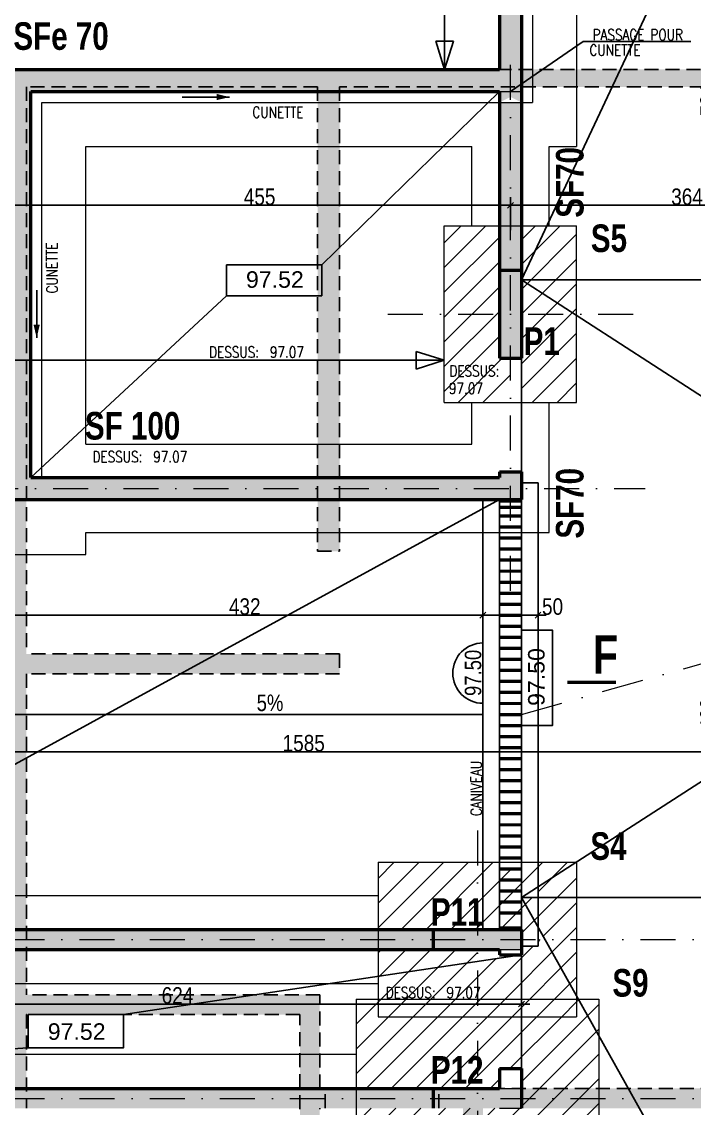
# Model space of a CAD drawing. Header units: centimetres. Extents: x -4990 to 114398, y -61489 to -12305.
# Drawn here: x 40497 to 41107, y -18859 to -17874 of the extents above; entities that cross this region are included whole.
import ezdxf
from ezdxf.enums import TextEntityAlignment as Align

# ---------------------------------------------------------------- set-up
doc = ezdxf.new("R2010")
doc.units = ezdxf.units.CM
doc.header["$LTSCALE"] = 0.5
for name, pattern in [('CACHEX2', [19.05, 12.7, -6.35]), ('TIRETPT2', [12.7, 6.35, -3.175, 0, -3.175]), ('TIRETPTX2', [50.8, 25.4, -12.7, 0, -12.7])]:
    doc.linetypes.add(name, pattern=pattern)
doc.layers.get('DEFPOINTS').update_dxf_attribs({"linetype": 'CONTINUOUS'})
for name, color, linetype in [('01_cote_gen', 4, 'CONTINUOUS'), ('01_linteaux', 2, 'CONTINUOUS'), ('01_murs_sup', 2, 'CACHEX2'), ('01_poch_murs', 253, 'CONTINUOUS'), ('01_poch_poteaux', 250, 'CONTINUOUS'), ('01_poch_Semelles', 253, 'CONTINUOUS'), ('01_texte', 230, 'CONTINUOUS'), ('0DESSIN8', 8, 'CONTINUOUS'), ('AA_COTES', 2, 'CONTINUOUS')]:
    doc.layers.add(name, color=color, linetype=linetype)
for name, color, linetype, lineweight in [('01_murs_coup', 5, 'CONTINUOUS', 60), ('01_poch_pot', 250, 'CONTINUOUS', 0), ('01_Reseaux', 5, 'TIRETPTX2', 18), ('01_sem', 42, 'CONTINUOUS', 15), ('01_tram_axes', 2, 'TIRETPTX2', 9)]:
    doc.layers.add(name, color=color, linetype=linetype, lineweight=lineweight)
doc.styles.add('ARIAL', font='arial.ttf')
doc.styles.add('impact', font='impact.ttf')
doc.styles.add('MATTE_TXT', font='arial.ttf')
doc.styles.add('SIMPLEX1', font='SIMPLEX.shx', dxfattribs={"width": 0.8, "height": 10})
doc.styles.add('STYLE2', font='ARIALN.TTF')
doc.dimstyles.new('JB50', dxfattribs={"dimscale": 0.1, "dimtxt": 150, "dimasz": 15, "dimexe": 0.1, "dimexo": 0.1, "dimgap": 0.09, "dimtad": 1, "dimdec": 1, "dimdsep": 46, "dimtxsty": 'STYLE2', "dimblk1": 'BOND_G', "dimblk2": 'BOND_D', "dimsah": 1, "dimcen": 1.5, "dimdle": 0.01, "dimse1": 1, "dimse2": 1, "dimclrd": 4, "dimclre": 2, "dimclrt": 6, "dimazin": 2, "dimtfac": 2.333333, "dimtdec": 1, "dimtix": 1, "dimtmove": 2, "dimatfit": 3, "dimldrblk": 'BOND_G', "dimfxl": 1, "dimtolj": 1, "dimtzin": 0, "dimarcsym": 0})

# ---------------------------------------------------------------- blocks, each defined once
blk = doc.blocks.new('BOND_G')
at = {"layer": 'AA_COTES', "color": 0}
for p, q in [((0, -5), (0, 15)), ((5, 0), (-5, 0)), ((1.77, 1.77), (-1.77, -1.77))]:
    blk.add_line(p, q, dxfattribs=at)
blk = doc.blocks.new('BOND_D')
at = {"layer": 'AA_COTES', "color": 0}
for p, q in [((5, 0), (-5, 0)), ((-1.77, -1.77), (1.77, 1.77)), ((0, 5), (0, -15))]:
    blk.add_line(p, q, dxfattribs=at)
blk = doc.blocks.new('*D73')
at = {"layer": '01_linteaux', "color": 4, "lineweight": -2, "transparency": 16777216}
blk.add_line((40485.13, -18412.37), (40914.13, -18412.37), dxfattribs=at)
at = {"layer": 'DEFPOINTS', "color": 0, "transparency": 16777216}
for p in [(40915.63, -18412.37), (40483.63, -18417.11), (40915.63, -18417.11)]:
    blk.add_point(p, dxfattribs=at)
at = {"layer": '01_linteaux', "color": 4, "lineweight": -2, "transparency": 16777216, "xscale": 1.5, "yscale": 1.5, "zscale": 1.5, "rotation": 180}
blk.add_blockref('BOND_G', (40483.63, -18412.37), dxfattribs=at)
at = {"layer": '01_linteaux', "color": 4, "lineweight": -2, "transparency": 16777216, "xscale": 1.5, "yscale": 1.5, "zscale": 1.5}
blk.add_blockref('BOND_D', (40915.63, -18412.37), dxfattribs=at)
at = {"layer": '01_linteaux', "color": 6, "transparency": 16777216, "insert": (40699.63, -18404.7), "char_height": 15, "attachment_point": 5, "style": 'STYLE2'}
blk.add_mtext('\\A1;432', dxfattribs=at)
blk = doc.blocks.new('*D87')
at = {"layer": '01_cote_gen', "color": 4, "lineweight": -2, "transparency": 16777216}
blk.add_line((40487.13, -17475.15), (40929.13, -17475.15), dxfattribs=at)
at = {"layer": 'DEFPOINTS', "color": 0, "transparency": 16777216}
for p in [(40930.63, -17475.15), (40930.63, -17497.65), (40485.63, -17917.48)]:
    blk.add_point(p, dxfattribs=at)
at = {"layer": '01_cote_gen', "color": 4, "lineweight": -2, "transparency": 16777216, "xscale": 1.5, "yscale": 1.5, "zscale": 1.5, "rotation": 180}
blk.add_blockref('BOND_G', (40485.63, -17475.15), dxfattribs=at)
at = {"layer": '01_cote_gen', "color": 4, "lineweight": -2, "transparency": 16777216, "xscale": 1.5, "yscale": 1.5, "zscale": 1.5}
blk.add_blockref('BOND_D', (40930.63, -17475.15), dxfattribs=at)
at = {"layer": '01_cote_gen', "color": 6, "transparency": 16777216, "insert": (40708.13, -17467.52), "char_height": 15, "attachment_point": 5, "style": 'STYLE2'}
blk.add_mtext('\\A1;445', dxfattribs=at)
blk = doc.blocks.new('*D95')
at = {"layer": '01_cote_gen', "color": 4, "lineweight": -2, "transparency": 16777216}
blk.add_line((39962.13, -18536.22), (41544.13, -18536.22), dxfattribs=at)
at = {"layer": 'DEFPOINTS', "color": 0, "transparency": 16777216}
for p in [(41545.63, -18536.22), (39960.63, -18597.35), (41545.63, -18617.31)]:
    blk.add_point(p, dxfattribs=at)
at = {"layer": '01_cote_gen', "color": 4, "lineweight": -2, "transparency": 16777216, "xscale": 1.5, "yscale": 1.5, "zscale": 1.5, "rotation": 180}
blk.add_blockref('BOND_G', (39960.63, -18536.22), dxfattribs=at)
at = {"layer": '01_cote_gen', "color": 4, "lineweight": -2, "transparency": 16777216, "xscale": 1.5, "yscale": 1.5, "zscale": 1.5}
blk.add_blockref('BOND_D', (41545.63, -18536.22), dxfattribs=at)
at = {"layer": '01_cote_gen', "color": 6, "transparency": 16777216, "insert": (40753.13, -18528.55), "char_height": 15, "attachment_point": 5, "style": 'STYLE2'}
blk.add_mtext('\\A1;1585', dxfattribs=at)
blk = doc.blocks.new('*D117')
at = {"layer": '01_cote_gen', "color": 4, "lineweight": -2, "transparency": 16777216}
blk.add_line((40487.13, -18040.77), (40939.13, -18040.77), dxfattribs=at)
at = {"layer": 'DEFPOINTS', "color": 0, "transparency": 16777216}
for p in [(40485.63, -18022.24), (40940.63, -18040.77), (40940.63, -18040.77)]:
    blk.add_point(p, dxfattribs=at)
at = {"layer": '01_cote_gen', "color": 4, "lineweight": -2, "transparency": 16777216, "xscale": 1.5, "yscale": 1.5, "zscale": 1.5, "rotation": 180}
blk.add_blockref('BOND_G', (40485.63, -18040.77), dxfattribs=at)
at = {"layer": '01_cote_gen', "color": 4, "lineweight": -2, "transparency": 16777216, "xscale": 1.5, "yscale": 1.5, "zscale": 1.5}
blk.add_blockref('BOND_D', (40940.63, -18040.77), dxfattribs=at)
at = {"layer": '01_cote_gen', "color": 6, "transparency": 16777216, "insert": (40713.13, -18033.13), "char_height": 15, "attachment_point": 5, "style": 'STYLE2'}
blk.add_mtext('\\A1;455', dxfattribs=at)
blk = doc.blocks.new('*D118')
at = {"layer": '01_cote_gen', "color": 4, "lineweight": -2, "transparency": 16777216}
blk.add_line((40942.13, -18040.77), (41303.13, -18040.77), dxfattribs=at)
at = {"layer": 'DEFPOINTS', "color": 0, "transparency": 16777216}
for p in [(41304.63, -18040.77), (40940.63, -18063.27), (41304.63, -18063.27)]:
    blk.add_point(p, dxfattribs=at)
at = {"layer": '01_cote_gen', "color": 4, "lineweight": -2, "transparency": 16777216, "xscale": 1.5, "yscale": 1.5, "zscale": 1.5, "rotation": 180}
blk.add_blockref('BOND_G', (40940.63, -18040.77), dxfattribs=at)
at = {"layer": '01_cote_gen', "color": 4, "lineweight": -2, "transparency": 16777216, "xscale": 1.5, "yscale": 1.5, "zscale": 1.5}
blk.add_blockref('BOND_D', (41304.63, -18040.77), dxfattribs=at)
at = {"layer": '01_cote_gen', "color": 6, "transparency": 16777216, "insert": (41100.75, -18033.1), "char_height": 15, "attachment_point": 5, "style": 'STYLE2'}
blk.add_mtext('\\A1;364', dxfattribs=at)
blk = doc.blocks.new('*D182')
at = {"layer": '01_cote_gen', "color": 4, "lineweight": -2, "transparency": 16777216}
blk.add_line((40395.35, -17915.98), (40395.35, -17594.98), dxfattribs=at)
at = {"layer": 'DEFPOINTS', "color": 0, "transparency": 16777216}
for p in [(40395.35, -17593.48), (40841.47, -17593.48), (40622.78, -17917.48)]:
    blk.add_point(p, dxfattribs=at)
at = {"layer": '01_cote_gen', "color": 4, "lineweight": -2, "transparency": 16777216, "xscale": 1.5, "yscale": 1.5, "zscale": 1.5}
for name, p, rotation in [('BOND_D', (40395.35, -17593.48), 90), ('BOND_G', (40395.35, -17917.48), 270)]:
    blk.add_blockref(name, p, dxfattribs=dict(at, rotation=rotation))
at = {"layer": '01_cote_gen', "color": 6, "transparency": 16777216, "insert": (40387.68, -17755.48), "char_height": 15, "attachment_point": 5, "rotation": 90, "style": 'STYLE2'}
blk.add_mtext('\\A1;324', dxfattribs=at)
blk = doc.blocks.new('*D185')
at = {"layer": '01_cote_gen', "color": 4, "lineweight": -2, "transparency": 16777216}
blk.add_line((40949.13, -18764.96), (40328.13, -18764.96), dxfattribs=at)
at = {"layer": 'DEFPOINTS', "color": 0, "transparency": 16777216}
for p in [(40326.63, -18732.96), (40950.63, -18739.05), (40326.63, -18764.96)]:
    blk.add_point(p, dxfattribs=at)
at = {"layer": '01_cote_gen', "color": 4, "lineweight": -2, "transparency": 16777216, "xscale": 1.5, "yscale": 1.5, "zscale": 1.5, "rotation": 180}
blk.add_blockref('BOND_D', (40326.63, -18764.96), dxfattribs=at)
at = {"layer": '01_cote_gen', "color": 4, "lineweight": -2, "transparency": 16777216, "xscale": 1.5, "yscale": 1.5, "zscale": 1.5}
blk.add_blockref('BOND_G', (40950.63, -18764.96), dxfattribs=at)
at = {"layer": '01_cote_gen', "color": 6, "transparency": 16777216, "insert": (40638.63, -18757.29), "char_height": 15, "attachment_point": 5, "style": 'STYLE2'}
blk.add_mtext('\\A1;624', dxfattribs=at)
blk = doc.blocks.new('*D196')
at = {"layer": '01_cote_gen', "color": 4, "lineweight": -2, "transparency": 16777216}
blk.add_line((41128, -18704.98), (41128, -18298.98), dxfattribs=at)
at = {"layer": 'DEFPOINTS', "color": 0, "transparency": 16777216}
for p in [(41062.94, -18297.48), (41128, -18297.48), (41186.35, -18706.48)]:
    blk.add_point(p, dxfattribs=at)
at = {"layer": '01_cote_gen', "color": 4, "lineweight": -2, "transparency": 16777216, "xscale": 1.5, "yscale": 1.5, "zscale": 1.5}
for name, p, rotation in [('BOND_D', (41128, -18297.48), 90), ('BOND_G', (41128, -18706.48), 270)]:
    blk.add_blockref(name, p, dxfattribs=dict(at, rotation=rotation))
at = {"layer": '01_cote_gen', "color": 6, "transparency": 16777216, "insert": (41120.33, -18501.98), "char_height": 15, "attachment_point": 5, "rotation": 90, "style": 'STYLE2'}
blk.add_mtext('\\A1;409', dxfattribs=at)
blk = doc.blocks.new('*D197')
at = {"layer": '01_cote_gen', "color": 4, "lineweight": -2, "transparency": 16777216}
blk.add_line((41128, -18295.98), (41128, -17594.98), dxfattribs=at)
at = {"layer": 'DEFPOINTS', "color": 0, "transparency": 16777216}
for p in [(41101.51, -17593.48), (41128, -17593.48), (41062.94, -18297.48)]:
    blk.add_point(p, dxfattribs=at)
at = {"layer": '01_cote_gen', "color": 4, "lineweight": -2, "transparency": 16777216, "xscale": 1.5, "yscale": 1.5, "zscale": 1.5}
for name, p, rotation in [('BOND_D', (41128, -17593.48), 90), ('BOND_G', (41128, -18297.48), 270)]:
    blk.add_blockref(name, p, dxfattribs=dict(at, rotation=rotation))
at = {"layer": '01_cote_gen', "color": 6, "transparency": 16777216, "insert": (41120.33, -17945.48), "char_height": 15, "attachment_point": 5, "rotation": 90, "style": 'STYLE2'}
blk.add_mtext('\\A1;704', dxfattribs=at)
blk = doc.blocks.new('*D419')
at = {"layer": '01_poch_murs', "color": 4, "lineweight": -2, "transparency": 16777216}
blk.add_line((40964.13, -18412.37), (40917.13, -18412.37), dxfattribs=at)
at = {"layer": 'DEFPOINTS', "color": 0, "transparency": 16777216}
for p in [(40915.63, -18404.87), (40915.63, -18412.37), (40965.63, -18413.18)]:
    blk.add_point(p, dxfattribs=at)
at = {"layer": '01_poch_murs', "color": 4, "lineweight": -2, "transparency": 16777216, "xscale": 1.5, "yscale": 1.5, "zscale": 1.5, "rotation": 180}
blk.add_blockref('BOND_D', (40915.63, -18412.37), dxfattribs=at)
at = {"layer": '01_poch_murs', "color": 4, "lineweight": -2, "transparency": 16777216, "xscale": 1.5, "yscale": 1.5, "zscale": 1.5}
blk.add_blockref('BOND_G', (40965.63, -18412.37), dxfattribs=at)
at = {"layer": '01_poch_murs', "color": 6, "transparency": 16777216, "insert": (40978.8, -18404.7), "char_height": 15, "attachment_point": 5, "style": 'STYLE2'}
blk.add_mtext('\\A1;50', dxfattribs=at)

msp = doc.modelspace()

# ---------------------------------------------------------------- hatches: boundary and pattern name
at = {"layer": '01_murs_sup'}
h = msp.add_hatch(dxfattribs=at)
h.set_pattern_fill('DASH', color=256, scale=2.5, angle=135)
h.set_pattern_definition([(135, (25186.803, -57921.042), (-11.2253202, 2e-15), [7.9375, -7.9375])])
h.paths.add_polyline_path([(41233.633, -19703.484), (41233.633, -19683.484), (41215.633, -19683.484), (41215.633, -19703.484), (41113.633, -19703.484), (41113.633, -19721.484), (41308.633, -19721.484), (41308.633, -20561.484), (41014.633, -20561.484), (41014.633, -20537.484), (40998.633, -20537.484), (40998.633, -20577.484), (42150.633, -20577.484), (42150.633, -20282.484), (42134.633, -20282.484), (42134.633, -20561.484), (41328.633, -20561.484), (41328.633, -19703.484)])
h.paths.add_polyline_path([(41733.633, -20307.484), (41733.633, -20327.484), (41803.633, -20327.484), (41803.633, -20307.484)], flags=17)
h.paths.add_polyline_path([(41914.633, -19897.484), (41914.633, -19948.484), (41930.633, -19948.484), (41930.633, -19932.484), (41930.633, -19897.484)], flags=17)
h.paths.add_polyline_path([(42055.633, -19932.484), (42055.633, -19948.484), (42134.633, -19948.484), (42134.633, -20192.484), (42150.633, -20192.484), (42150.633, -19932.484)], flags=17)
h.paths.add_polyline_path([(41770.633, -19557.484), (41770.633, -19367.484), (41754.633, -19367.484), (41754.633, -19555.484), (40915.633, -19555.484), (40915.633, -19333.484), (40897.633, -19333.484), (40897.633, -19573.484), (41215.633, -19573.484), (41215.633, -19580.484), (41233.633, -19580.484), (41233.633, -19573.484), (41914.633, -19573.484), (41914.633, -19617.484), (41930.633, -19617.484), (41930.633, -19557.484)])
h.paths.add_polyline_path([(41590.633, -19211.484), (41590.633, -19197.484), (41574.633, -19197.484), (41574.633, -19227.484), (41754.633, -19227.484), (41754.633, -19277.484), (41770.633, -19277.484), (41770.633, -19211.484)])
h.paths.add_polyline_path([(40875.633, -18841.484), (40875.633, -18859.484), (40897.633, -18859.484), (40897.633, -19230.484), (40915.633, -19230.484), (40915.633, -18859.484), (41574.633, -18859.484), (41574.633, -18897.484), (41590.633, -18897.484), (41590.633, -18857.484), (41770.633, -18857.484), (41770.633, -18762.484), (41754.633, -18762.484), (41754.633, -18841.484)])
h.paths.add_polyline_path([(41754.633, -18477.484), (41754.633, -18637.484), (41770.633, -18637.484), (41770.633, -18477.484)])
h.paths.add_polyline_path([(41685.633, -18137.484), (41685.633, -18153.484), (41754.633, -18153.484), (41754.633, -18297.484), (41770.633, -18297.484), (41770.633, -18137.484)])
h.paths.add_polyline_path([(41344.633, -18057.484), (41344.633, -18153.484), (41505.633, -18153.484), (41505.633, -18137.484), (41360.633, -18137.484), (41360.633, -18057.484)])
h.paths.add_polyline_path([(41185.633, -18371.484), (41185.633, -18486.484), (41205.633, -18486.484), (41205.633, -18371.484)], flags=17)
h.paths.add_polyline_path([(40485.633, -17917.484), (40485.633, -18287.484), (39976.633, -18287.484), (39976.633, -18082.484), (39960.633, -18082.484), (39960.633, -18328.484), (39976.633, -18328.484), (39976.633, -18307.484), (40483.633, -18307.484), (40483.633, -18697.484), (39976.633, -18697.484), (39976.633, -18678.484), (39960.633, -18678.484), (39960.633, -18718.484), (39976.633, -18718.484), (39976.633, -18715.484), (40483.633, -18715.484), (40483.633, -18841.484), (39976.633, -18841.484), (39976.633, -18821.484), (39960.633, -18821.484), (39960.633, -19249.747), (39976.633, -19249.747), (39976.633, -19207.484), (40005.633, -19207.484), (40005.633, -19189.484), (39976.633, -19189.484), (39976.633, -18859.484), (40501.633, -18859.484), (40501.633, -18774.484), (40749.633, -18774.484), (40749.633, -18936.484), (40767.633, -18936.484), (40767.633, -18859.484), (40772.633, -18859.484), (40772.633, -18841.484), (40767.633, -18841.484), (40767.633, -18756.484), (40501.633, -18756.484), (40501.633, -18465.484), (40785.633, -18465.484), (40785.633, -18447.484), (40501.633, -18447.484), (40501.633, -17933.484), (40765.633, -17933.484), (40765.633, -18354.484), (40785.633, -18354.484), (40785.633, -17933.484), (41344.633, -17933.484), (41344.633, -17967.484), (41360.633, -17967.484), (41360.633, -17917.484)])
at = {"layer": '01_poch_murs'}
h = msp.add_hatch(color=256, dxfattribs=at)
h.dxf.hatch_style = 1
h.paths.add_polyline_path([(40428.633, -19154.484), (39978.633, -19154.484), (39978.633, -18859.484), (40870.633, -18859.484), (40870.633, -18841.484), (39978.633, -18841.484), (39978.633, -18715.484), (40870.633, -18715.484), (40870.633, -18697.484), (39978.633, -18697.484), (39978.633, -18307.484), (40950.633, -18307.484), (40950.633, -18282.485), (40930.633, -18282.484), (40930.633, -18287.484), (40505.633, -18287.484), (40505.633, -17937.484), (40930.633, -17937.484), (40930.633, -18099.484), (40950.633, -18099.484), (40950.633, -17603.484), (41295.633, -17603.484), (41295.633, -17918.484), (41313.633, -17918.484), (41313.633, -17603.484), (41313.633, -17583.484), (40930.633, -17583.484), (40930.633, -17917.484), (40485.633, -17917.484), (40485.633, -18287.484), (39978.633, -18287.484), (39978.633, -18082.484), (39960.633, -18082.484), (39960.633, -20297.466), (40307.633, -20297.484), (40307.633, -20579.484), (42636.633, -20579.484), (42636.633, -20559.484), (42616.632, -20559.484), (42036.633, -20559.484), (40327.633, -20559.484), (40327.633, -20277.485), (39978.633, -20277.467), (39978.633, -19396.747), (39985.633, -19396.747), (39985.633, -19242.747), (39978.633, -19242.747), (39978.633, -19172.484), (40428.633, -19172.484)])
at = {"layer": '01_poch_pot'}
h = msp.add_hatch(color=256, dxfattribs=at)
h.dxf.hatch_style = 1
h.paths.add_polyline_path([(40940.633, -18099.484), (40930.633, -18099.484), (40930.633, -18179.484), (40940.633, -18179.484)])
h.paths.add_polyline_path([(40950.633, -18099.484), (40940.633, -18099.484), (40940.633, -18179.484), (40950.633, -18179.484)])
h = msp.add_hatch(color=256, dxfattribs=at)
h.dxf.hatch_style = 1
h.paths.add_polyline_path([(40940.636, -18697.484), (40870.633, -18697.484), (40870.633, -18706.484), (40940.636, -18706.484)])
h.paths.add_polyline_path([(40940.636, -18706.484), (40870.633, -18706.484), (40870.633, -18715.484), (40930.633, -18715.484), (40940.636, -18715.484)])
h.paths.add_polyline_path([(40950.633, -18697.484), (40940.636, -18697.484), (40940.636, -18706.484), (40950.633, -18706.484)])
h.paths.add_polyline_path([(40950.633, -18706.484), (40940.636, -18706.484), (40940.636, -18715.484), (40950.633, -18715.484)])
h = msp.add_hatch(color=256, dxfattribs=at)
h.dxf.hatch_style = 1
h.paths.add_polyline_path([(40940.636, -18841.484), (40870.633, -18841.484), (40870.633, -18850.484), (40940.636, -18850.484)])
h.paths.add_polyline_path([(40940.636, -18850.484), (40870.633, -18850.484), (40870.633, -18859.484), (40930.633, -18859.484), (40940.636, -18859.484)])
h.paths.add_polyline_path([(40950.633, -18841.484), (40940.636, -18841.484), (40940.636, -18850.484), (40950.633, -18850.484)])
h.paths.add_polyline_path([(40950.633, -18850.484), (40940.636, -18850.484), (40940.636, -18859.484), (40950.633, -18859.484)])
at = {"layer": '01_poch_Semelles', "linetype": 'CACHEX2', "ltscale": 2}
h = msp.add_hatch(dxfattribs=at)
h.set_pattern_fill('ANSI31', color=256, scale=5)
h.paths.add_polyline_path([(40930.633, -18059.484), (40880.633, -18059.484), (40880.633, -18139.484), (40930.633, -18139.484)])
h.paths.add_polyline_path([(40973.618, -18059.484), (40950.633, -18059.484), (40950.633, -18108.484)])
h.paths.add_polyline_path([(41000.633, -18059.484), (40973.618, -18059.484), (40950.633, -18108.484), (41000.633, -18108.484)])
h.paths.add_polyline_path([(41000.633, -18108.484), (40950.633, -18108.484), (40998.622, -18139.484), (41000.633, -18139.484)])
h.paths.add_polyline_path([(40950.633, -18108.484), (40950.633, -18139.484), (40998.622, -18139.484)], flags=17)
h.paths.add_polyline_path([(41000.633, -18140.783), (40998.622, -18139.484), (40950.633, -18139.484), (40950.633, -18179.484), (40950.635, -18219.484), (41000.633, -18219.484)])
h.paths.add_polyline_path([(40930.633, -18139.484), (40880.633, -18139.484), (40880.633, -18219.484), (40925.531, -18219.484, -0.1998576), (40940.633, -18204.867), (40940.633, -18179.484), (40930.633, -18179.484)])
h.paths.add_polyline_path([(40948.789, -18183.444), (40989.207, -18183.444), (40989.207, -18145.944), (40948.789, -18145.944)], flags=9)
h.paths.add_polyline_path([(40881.764, -18213.898), (40918.764, -18213.898), (40918.764, -18198.898), (40881.764, -18198.898)], flags=24)
h.paths.add_polyline_path([(40881.763, -18198.101), (40934.001, -18198.101), (40934.001, -18183.101), (40881.763, -18183.101)], flags=24)
h = msp.add_hatch(dxfattribs=at)
h.set_pattern_fill('ANSI31', color=256, scale=5)
h.paths.add_polyline_path([(40910.633, -18636.484), (40820.633, -18636.484), (40820.633, -18697.484), (40910.633, -18697.484)])
h.paths.add_polyline_path([(40915.633, -18636.484), (40910.633, -18636.484), (40910.633, -18697.484), (40915.633, -18697.484)])
h.paths.add_polyline_path([(40930.633, -18636.484), (40915.633, -18636.484), (40915.633, -18697.484), (40930.633, -18697.484)])
h.paths.add_polyline_path([(40950.633, -18642.484), (40930.633, -18642.484), (40930.633, -18652.484), (40950.633, -18652.484)])
h.paths.add_polyline_path([(40950.633, -18652.484), (40930.633, -18652.484), (40930.633, -18662.484), (40950.633, -18662.484)])
h.paths.add_polyline_path([(40950.633, -18662.484), (40930.633, -18662.484), (40930.633, -18672.484), (40950.633, -18672.484)])
h.paths.add_polyline_path([(40950.633, -18672.484), (40930.633, -18672.484), (40930.633, -18682.484), (40950.633, -18682.484)])
h.paths.add_polyline_path([(40950.633, -18682.484), (40930.633, -18682.484), (40930.633, -18695.984), (40950.633, -18695.984)])
h.paths.add_polyline_path([(40965.633, -18668.489), (40950.633, -18668.489), (40965.633, -18695.246)])
h.paths.add_polyline_path([(40950.633, -18668.489), (40950.633, -18672.484), (40950.633, -18682.484), (40950.633, -18695.984), (40950.633, -18697.484), (40950.633, -18706.484), (40965.633, -18706.484), (40965.633, -18695.246)])
h.paths.add_polyline_path([(40965.633, -18636.484), (40950.633, -18636.484), (40950.633, -18668.489), (40965.633, -18658.8)])
h.paths.add_polyline_path([(41000.178, -18636.484), (40965.633, -18636.484), (40965.633, -18658.8)], flags=17)
h.paths.add_polyline_path([(41000.633, -18636.484), (41000.178, -18636.484), (40965.633, -18658.8), (40965.633, -18668.489), (41000.633, -18668.489)])
h.paths.add_polyline_path([(41000.633, -18668.489), (40965.633, -18668.489), (40965.633, -18695.246), (40971.933, -18706.484), (41000.633, -18706.484)])
h.paths.add_polyline_path([(41000.633, -18706.484), (40971.933, -18706.484), (41000.633, -18757.679)], flags=17)
h.paths.add_polyline_path([(40971.933, -18706.484), (40965.633, -18706.484), (40965.633, -18712.484), (40950.633, -18712.484), (40950.633, -18720.484), (40950.639, -18720.484), (40950.633, -18720.485), (40950.633, -18760.484), (41000.633, -18760.484), (41000.633, -18757.679)])
h.paths.add_polyline_path([(41000.633, -18760.484), (40950.633, -18760.484), (40950.633, -18776.484), (41000.633, -18776.484)])
h.paths.add_polyline_path([(40950.633, -18760.484), (40910.633, -18760.484), (40910.633, -18776.484), (40950.633, -18776.484)])
h.paths.add_polyline_path([(40950.633, -18720.485), (40910.633, -18726.473), (40910.633, -18760.484), (40950.633, -18760.484)])
h.paths.add_polyline_path([(40910.633, -18726.473), (40820.633, -18739.945), (40820.633, -18760.484), (40910.633, -18760.484)])
h.paths.add_polyline_path([(40910.633, -18715.484), (40820.633, -18715.484), (40820.633, -18739.945), (40910.633, -18726.473)])
h.paths.add_polyline_path([(40910.633, -18760.484), (40820.633, -18760.484), (40820.633, -18776.484), (40910.633, -18776.484)])
h.paths.add_polyline_path([(40866.052, -18701.095), (40918.515, -18701.095), (40918.515, -18663.595), (40866.052, -18663.595)], flags=9)
h.paths.add_polyline_path([(40879.515, -18761.82), (40916.515, -18761.82), (40916.515, -18746.82), (40879.515, -18746.82)], flags=9)
h.paths.add_polyline_path([(40823.992, -18761.82), (40876.23, -18761.82), (40876.23, -18746.82), (40823.992, -18746.82)], flags=9)
h = msp.add_hatch(dxfattribs=at)
h.set_pattern_fill('ANSI31', color=256, scale=5)
h.paths.add_polyline_path([(40910.633, -18776.484), (40820.633, -18776.484), (40820.633, -18760.484), (40800.633, -18760.484), (40800.633, -18841.484), (40910.633, -18841.484)])
h.paths.add_polyline_path([(41020.633, -18793.355), (41002.205, -18760.484), (41000.633, -18760.484), (41000.633, -18776.484), (40950.633, -18776.484), (40950.633, -18823.484), (40950.633, -18850.484), (41020.633, -18850.484)])
h.paths.add_polyline_path([(40950.633, -18776.484), (40910.633, -18776.484), (40910.633, -18841.484), (40930.633, -18841.484), (40930.633, -18823.484), (40950.633, -18823.484)])
h.paths.add_polyline_path([(41020.633, -18760.484), (41002.205, -18760.484), (41020.633, -18793.355)], flags=17)
h.paths.add_polyline_path([(41020.633, -18850.484), (40950.633, -18850.484), (40950.633, -18859.484), (40950.633, -18940.484), (41020.633, -18940.484)])
h.paths.add_polyline_path([(40950.633, -18859.484), (40910.633, -18871.031), (40910.633, -18940.484), (40950.633, -18940.484)])
h.paths.add_polyline_path([(40950.633, -18859.484), (40910.633, -18859.484), (40910.633, -18871.031)])
h.paths.add_polyline_path([(40910.633, -18859.484), (40800.633, -18859.484), (40800.633, -18902.784), (40910.633, -18871.031)])
h.paths.add_polyline_path([(40910.633, -18871.031), (40800.633, -18902.784), (40800.633, -18940.484), (40910.633, -18940.484)])
h.paths.add_polyline_path([(40864.017, -18844.374), (40920.549, -18844.374), (40920.549, -18806.156), (40864.017, -18806.156)], flags=9)
h.paths.add_polyline_path([(40860.34, -18939.14), (40897.34, -18939.14), (40897.34, -18924.14), (40860.34, -18924.14)], flags=24)
h.paths.add_polyline_path([(40804.817, -18939.14), (40857.055, -18939.14), (40857.055, -18924.14), (40804.817, -18924.14)], flags=24)

# ---------------------------------------------------------------- linework, layer by layer
at = {"layer": '01_linteaux'}
for p, q in [((40950.633, -18179.484), (40950.639, -18282.485)), ((40950.633, -18292.484), (40965.633, -18292.484)), ((40965.633, -18292.484), (40965.633, -18712.484)), ((40915.633, -18307.484), (40915.633, -18697.484)), ((40930.633, -18307.484), (40930.633, -18697.484)), ((40950.633, -18307.484), (40950.633, -18697.484)), ((40950.633, -18712.484), (40965.633, -18712.484))]:
    msp.add_line(p, q, dxfattribs=at)
at = {"layer": '01_murs_coup', "linetype": 'Continuous', "lineweight": 50}
for p, q in [((40930.633, -17583.484), (40930.633, -17917.484)), ((40950.633, -17603.484), (40950.633, -18179.484)), ((40485.633, -17917.484), (40930.633, -17917.484)), ((40505.633, -18287.484), (40505.633, -17937.484)), ((40505.633, -17937.484), (40930.633, -17937.484)), ((40930.633, -17937.484), (40930.633, -18179.484)), ((40930.633, -18179.484), (40950.633, -18179.484)), ((40930.633, -18282.484), (40930.633, -18287.484)), ((40930.633, -18282.484), (40950.639, -18282.485)), ((40950.633, -18282.485), (40950.633, -18307.484)), ((40505.633, -18287.484), (40930.633, -18287.484)), ((39978.633, -18307.484), (40950.633, -18307.484)), ((39978.633, -18697.484), (40950.633, -18697.484)), ((40950.633, -18697.484), (40950.633, -18720.484)), ((39978.633, -18715.484), (40930.633, -18715.484)), ((40930.633, -18715.484), (40930.633, -18720.484)), ((40930.633, -18720.484), (40950.639, -18720.484)), ((40930.633, -18823.484), (40930.633, -18841.484)), ((40930.633, -18823.484), (40950.633, -18823.484)), ((40950.633, -18823.484), (40950.633, -18859.484)), ((39978.633, -18841.484), (40930.633, -18841.484))]:
    msp.add_line(p, q, dxfattribs=at)
at = {"layer": '01_murs_sup', "ltscale": 2}
for p, q in [((41360.633, -17917.484), (40485.633, -17917.484)), ((40765.633, -17933.484), (40501.633, -17933.484)), ((40501.633, -17933.484), (40501.633, -18447.484)), ((40765.633, -17933.484), (40765.633, -18354.484)), ((41344.633, -17933.484), (40785.633, -17933.484)), ((40785.633, -17933.484), (40785.633, -18354.484)), ((40765.633, -18354.484), (40785.633, -18354.484)), ((40785.633, -18447.484), (40501.633, -18447.484)), ((40785.633, -18447.484), (40785.633, -18465.484)), ((40501.633, -18465.484), (40501.633, -18756.484)), ((40785.633, -18465.484), (40501.633, -18465.484)), ((40767.633, -18756.484), (40501.633, -18756.484)), ((40767.633, -18841.484), (40767.633, -18756.484)), ((40501.633, -18774.484), (40501.633, -18859.484)), ((40749.633, -18774.484), (40501.633, -18774.484)), ((40749.633, -18936.484), (40749.633, -18774.484)), ((40772.633, -18841.484), (40767.633, -18841.484)), ((40772.633, -18859.484), (40772.633, -18841.484)), ((41754.633, -18841.484), (40875.633, -18841.484)), ((40875.633, -18859.484), (40875.633, -18841.484)), ((40767.633, -18936.484), (40767.633, -18859.484))]:
    msp.add_line(p, q, dxfattribs=at)
at = {"layer": '01_poch_murs', "const_width": 3}
for points in [[(40930.633, -18308.984), (40950.633, -18308.984)], [(40930.633, -18314.484), (40950.633, -18314.484)], [(40930.633, -18322.484), (40950.633, -18322.484)], [(40930.633, -18332.484), (40950.633, -18332.484)], [(40930.633, -18342.484), (40950.633, -18342.484)], [(40930.633, -18352.484), (40950.633, -18352.484)], [(40930.633, -18362.484), (40950.633, -18362.484)], [(40930.633, -18372.484), (40950.633, -18372.484)], [(40930.633, -18382.484), (40950.633, -18382.484)], [(40930.633, -18392.484), (40950.633, -18392.484)], [(40930.633, -18402.484), (40950.633, -18402.484)], [(40930.633, -18412.484), (40950.633, -18412.484)], [(40930.633, -18422.484), (40950.633, -18422.484)], [(40930.633, -18432.484), (40950.633, -18432.484)], [(40930.633, -18442.484), (40950.633, -18442.484)], [(40930.633, -18452.484), (40950.633, -18452.484)], [(40930.633, -18462.484), (40950.633, -18462.484)], [(40930.633, -18472.484), (40950.633, -18472.484)], [(40930.633, -18482.484), (40950.633, -18482.484)], [(40930.633, -18492.484), (40950.633, -18492.484)], [(40930.633, -18502.484), (40950.633, -18502.484)], [(40930.633, -18512.484), (40950.633, -18512.484)], [(40930.633, -18522.484), (40950.633, -18522.484)], [(40930.633, -18532.484), (40950.633, -18532.484)], [(40930.633, -18542.484), (40950.633, -18542.484)], [(40930.633, -18552.484), (40950.633, -18552.484)], [(40930.633, -18562.484), (40950.633, -18562.484)], [(40930.633, -18572.484), (40950.633, -18572.484)], [(40930.633, -18582.484), (40950.633, -18582.484)], [(40930.633, -18592.484), (40950.633, -18592.484)], [(40930.633, -18602.484), (40950.633, -18602.484)], [(40930.633, -18612.484), (40950.633, -18612.484)], [(40930.633, -18622.484), (40950.633, -18622.484)], [(40930.633, -18632.484), (40950.633, -18632.484)], [(40930.633, -18642.484), (40950.633, -18642.484)], [(40930.633, -18652.484), (40950.633, -18652.484)], [(40930.633, -18662.484), (40950.633, -18662.484)], [(40930.633, -18672.484), (40950.633, -18672.484)], [(40930.633, -18682.484), (40950.633, -18682.484)], [(40930.633, -18695.984), (40950.633, -18695.984)]]:
    msp.add_lwpolyline(points, dxfattribs=at)
at = {"layer": '01_poch_pot'}
for p, q in [((40930.633, -18715.484), (40950.633, -18715.484)), ((40930.633, -18841.484), (40950.633, -18841.484)), ((40930.633, -18859.484), (40950.633, -18859.484))]:
    msp.add_line(p, q, dxfattribs=at)
at = {"layer": '01_poch_poteaux', "linetype": 'Continuous', "lineweight": 50}
for p, q in [((40930.633, -18099.484), (40950.633, -18099.484)), ((40870.633, -18697.484), (40870.633, -18715.484)), ((40870.633, -18841.484), (40870.633, -18859.484))]:
    msp.add_line(p, q, dxfattribs=at)
at = {"layer": '01_Reseaux', "ltscale": 3}
msp.add_line((40950.633, -18502.484), (41353.133, -18388.487), dxfattribs=at)
at = {"layer": '01_sem', "linetype": 'Continuous'}
for p, q in [((40960.633, -17613.484), (40960.633, -17947.484)), ((41000.633, -17618.484), (41000.633, -17987.484)), ((40930.633, -17937.484), (40950.633, -17937.484)), ((40515.633, -18287.484), (40515.633, -17947.484)), ((40515.633, -17947.484), (40930.633, -17947.484)), ((40930.633, -17947.484), (40950.633, -17947.484)), ((40950.633, -17947.484), (40960.633, -17947.484)), ((40555.633, -17987.484), (40905.633, -17987.484)), ((40555.633, -18257.484), (40555.633, -17987.484)), ((40905.633, -18059.484), (40905.633, -17987.484)), ((40975.633, -17987.484), (41000.633, -17987.484)), ((40975.633, -18059.484), (40975.633, -17987.484)), ((40880.633, -18219.484), (40880.633, -18059.484)), ((40880.633, -18059.484), (41000.633, -18059.484)), ((41000.633, -18219.484), (41000.633, -18059.484)), ((40880.633, -18219.484), (41000.633, -18219.484)), ((40905.633, -18257.484), (40905.633, -18219.484)), ((40975.633, -18337.484), (40975.633, -18219.484)), ((40555.633, -18257.484), (40905.633, -18257.484)), ((40555.633, -18357.484), (40555.633, -18337.484)), ((40555.633, -18337.484), (40975.633, -18337.484)), ((40028.633, -18357.484), (40555.633, -18357.484)), ((40820.633, -18636.484), (41000.633, -18636.484)), ((40820.633, -18636.484), (40820.633, -18776.484)), ((41000.633, -18636.484), (41000.633, -18776.484)), ((39978.633, -18666.484), (40820.633, -18666.484)), ((40028.633, -18746.484), (40820.633, -18746.484)), ((40800.633, -18760.484), (41020.633, -18760.484)), ((40800.633, -18760.484), (40800.633, -18940.484)), ((41020.633, -18760.484), (41020.633, -18940.484)), ((40820.633, -18776.484), (41000.633, -18776.484)), ((40028.633, -18810.484), (40800.633, -18810.484))]:
    msp.add_line(p, q, dxfattribs=at)
msp.add_solid([(40930.633, -17937.484), (40950.633, -17937.484), (40950.633, -17947.484), (40930.633, -17947.484)], dxfattribs=at)
at = {"layer": '01_texte'}
for p, q in [((40880.928, -17583.484), (40880.928, -17917.484)), ((40950.633, -18108.484), (41077.998, -17836.969)), ((40872.867, -17891.849), (40888.99, -17891.849)), ((40880.928, -17917.484), (40872.867, -17891.849)), ((40880.928, -17917.484), (40888.99, -17891.849)), ((40940.633, -17937.484), (41006.686, -17892.378)), ((41006.686, -17892.378), (41104.154, -17892.378)), ((40769.527, -18094.617), (40930.633, -17937.484)), ((40642.809, -17942.61), (40685.837, -17942.61)), ((41295.633, -18108.484), (40950.633, -18108.484)), ((41353.133, -18368.487), (40950.633, -18108.484)), ((40682.95, -18122.713), (40505.633, -18287.484)), ((40510.935, -18117.784), (40510.935, -18160.812)), ((40854.997, -18173.197), (40854.997, -18189.32)), ((40880.633, -18181.258), (40854.997, -18173.197)), ((40160.633, -18181.258), (40880.633, -18181.258)), ((40880.633, -18181.258), (40854.997, -18189.32)), ((40445.337, -18572.711), (40930.633, -18307.484)), ((40950.633, -18668.489), (41353.133, -18408.487)), ((40915.633, -18502.484), (40483.633, -18502.484)), ((41228.13, -19163.487), (40950.633, -18668.489)), ((41535.633, -18668.489), (40950.633, -18668.489)), ((40589.8, -18774.5), (40950.639, -18720.484)), ((40950.633, -18720.484), (40950.633, -18823.484)), ((40503.223, -18804.596), (39978.633, -18841.484))]:
    msp.add_line(p, q, dxfattribs=at)
for points in [[(40682.95, -18094.617), (40769.527, -18094.617), (40769.527, -18122.713), (40682.95, -18122.713)], [(40950.633, -18512.428), (40950.633, -18425.851), (40978.728, -18425.851), (40978.728, -18512.428)], [(40503.223, -18774.5), (40589.8, -18774.5), (40589.8, -18804.596), (40503.223, -18804.596)]]:
    msp.add_lwpolyline(points, close=True, dxfattribs=at)
at = {"layer": '01_texte', "const_width": 3}
msp.add_lwpolyline([(41036.378, -18473.201), (40992.126, -18473.201)], dxfattribs=at)
at = {"layer": '01_texte'}
msp.add_arc((40915.633, -18464.944), 27.341, 90, 270, dxfattribs=at)
for points in [[(40685.837, -17942.61), (40674.054, -17939.752), (40674.054, -17942.61)], [(40685.837, -17942.61), (40674.054, -17945.469), (40674.054, -17942.61)], [(40510.935, -18160.812), (40508.077, -18149.029), (40510.935, -18149.029)], [(40510.935, -18160.812), (40513.794, -18149.029), (40510.935, -18149.029)]]:
    msp.add_solid(points, dxfattribs=at)
at = {"layer": '01_tram_axes', "linetype": 'TIRETPT2', "ltscale": 10}
for p, q in [((40940.633, -18390.398), (40940.633, -17905.792)), ((40829.48, -18139.484), (41059.504, -18139.484)), ((40462.342, -18297.484), (41062.936, -18297.484)), ((40910.633, -18607.506), (40910.633, -19235.047)), ((39723.041, -18706.484), (41186.35, -18706.484)), ((39723.041, -18850.484), (41186.35, -18850.484))]:
    msp.add_line(p, q, dxfattribs=at)
at = {"layer": '0DESSIN8'}
msp.add_line((41535.633, -18668.489), (40950.633, -18668.489), dxfattribs=at)

# ---------------------------------------------------------------- texts
at = {"layer": '01_texte', "style": 'impact'}
for s, p in [('SFe 70', (40533.056, -17907.293)), ('S5', (41029.935, -18090.611)), ('P1', (40968.998, -18183.865)), ('SF 100', (40597.928, -18260.65)), ('S4', (41029.481, -18641.743)), ('P11', (40892.283, -18701.516)), ('S9', (41049.481, -18765.743)), ('P12', (40892.283, -18844.675))]:
    msp.add_text(s, height=25, dxfattribs=at).set_placement(p, align=Align.BOTTOM_CENTER)
at = {"layer": '01_texte', "width": 0.8}
for s, height, style, p in [('PASSAGE POUR', 10, 'SIMPLEX1', (41056.097, -17894.139)), ('CUNETTE', 10, 'SIMPLEX1', (41035.419, -17908.047)), ('CUNETTE', 10, 'SIMPLEX1', (40729.709, -17964.405)), ('DESSUS:', 10, 'SIMPLEX1', (40689.985, -18181.886)), ('97.07', 10, 'SIMPLEX1', (40737.889, -18181.886)), ('DESSUS:', 10, 'SIMPLEX1', (40907.882, -18198.935)), ('97.07', 10, 'SIMPLEX1', (40900.264, -18214.731)), ('DESSUS:', 10, 'SIMPLEX1', (40584.203, -18276.739)), ('97.07', 10, 'SIMPLEX1', (40632.107, -18276.739)), ('5%%%', 15, 'MATTE_TXT', (40722.563, -18503.856)), ('DESSUS:', 10, 'SIMPLEX1', (40850.111, -18762.653)), ('97.07', 10, 'SIMPLEX1', (40898.015, -18762.653))]:
    msp.add_text(s, height=height, dxfattribs=dict(at, style=style)).set_placement(p, align=Align.BOTTOM_CENTER)
at = {"layer": '01_texte', "style": 'impact'}
for s, height, rotation, p in [('SF70', 25, 90, (41014.381, -18020.001)), ('SF70', 25, 90, (41014.381, -18310.942)), ('F', 35, 0, (41026.719, -18476.054))]:
    msp.add_text(s, height=height, rotation=rotation, dxfattribs=at).set_placement(p, align=Align.BOTTOM_CENTER)
at = {"layer": '01_texte', "width": 0.8}
for s, height, style, p in [('CUNETTE', 10, 'SIMPLEX1', (40532.885, -18097.517)), ('97.50', 15, 'MATTE_TXT', (40918.659, -18464.725)), ('CANIVEAU', 10, 'SIMPLEX1', (40917.654, -18569.513))]:
    msp.add_text(s, height=height, rotation=90, dxfattribs=dict(at, style=style)).set_placement(p, align=Align.BOTTOM_CENTER)
at = {"layer": '01_texte', "char_height": 15, "width": 90.385, "attachment_point": 5, "style": 'ARIAL'}
for s, insert in [('97.52', (40726.96, -18108.154)), ('{\\fArial|b0|i0|c238|p34;97.}52', (40547.233, -18790.037))]:
    msp.add_mtext(s, dxfattribs=dict(at, insert=insert))
at = {"layer": '01_texte', "insert": (40964.169, -18468.418), "char_height": 15, "width": 90.385, "attachment_point": 5, "rotation": 90, "style": 'ARIAL'}
msp.add_mtext('97.50', dxfattribs=at)

# ---------------------------------------------------------------- dimensions: what is measured, and where the dimension line sits
at = {"layer": '01_cote_gen'}
for base, p1, p2, picture, middle in [((40930.633, -17475.154), (40485.633, -17917.484), (40930.633, -17497.654), '*D87', (40708.133, -17467.517)), ((40940.633, -18040.772), (40485.633, -18022.237), (40940.633, -18040.772), '*D117', (40713.133, -18033.135)), ((41545.633, -18536.216), (39960.633, -18597.349), (41545.633, -18617.31), '*D95', (40753.133, -18528.548)), ((40326.633, -18764.958), (40950.633, -18739.049), (40326.633, -18732.958), '*D185', (40638.633, -18757.29))]:
    dim = msp.add_linear_dim(base=base, p1=p1, p2=p2, dimstyle='JB50', dxfattribs=at)
    dim.commit()
    dim.dimension.update_dxf_attribs({"geometry": picture, "text_midpoint": middle})
for base, p1, p2, picture, middle in [((40395.35, -17593.484), (40622.783, -17917.484), (40841.472, -17593.484), '*D182', (40387.683, -17755.484)), ((41128.002, -17593.484), (41062.936, -18297.484), (41101.51, -17593.484), '*D197', (41120.335, -17945.484)), ((41128.002, -18297.484), (41186.35, -18706.484), (41062.936, -18297.484), '*D196', (41120.335, -18501.984))]:
    dim = msp.add_linear_dim(base=base, p1=p1, p2=p2, angle=90, dimstyle='JB50', dxfattribs=at)
    dim.commit()
    dim.dimension.update_dxf_attribs({"geometry": picture, "text_midpoint": middle})
dim = msp.add_linear_dim(base=(41304.633, -18040.772), p1=(40940.633, -18063.272), p2=(41304.633, -18063.272), dimstyle='JB50', dxfattribs=at)
dim.commit()
dim.dimension.update_dxf_attribs({"geometry": '*D118', "text_midpoint": (41100.75, -18033.104), "dimtype": 160})
at = {"layer": '01_linteaux'}
dim = msp.add_linear_dim(base=(40915.633, -18412.366), p1=(40483.633, -18417.108), p2=(40915.633, -18417.108), dimstyle='JB50', dxfattribs=at)
dim.commit()
dim.dimension.update_dxf_attribs({"geometry": '*D73', "text_midpoint": (40699.633, -18404.698)})
at = {"layer": '01_poch_murs'}
dim = msp.add_linear_dim(base=(40915.633, -18412.366), p1=(40965.633, -18413.18), p2=(40915.633, -18404.866), dimstyle='JB50', dxfattribs=at)
dim.commit()
dim.dimension.update_dxf_attribs({"geometry": '*D419', "text_midpoint": (40978.798, -18404.698), "dimtype": 160})

doc.saveas('drawing.dxf')
